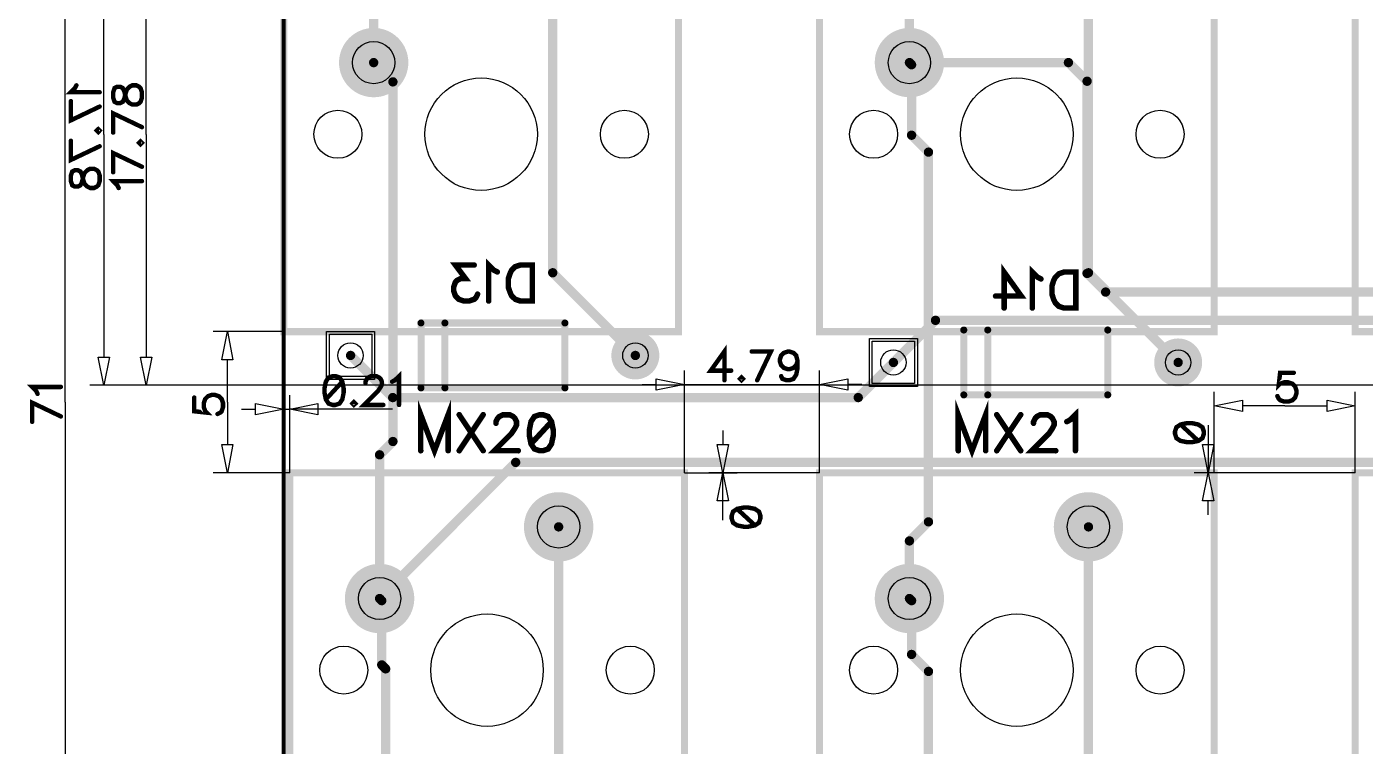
# Model space of a CAD drawing. Extents: x -0.36 to 9.09, y -0.26 to 3.18.
# Drawn here: x -0.359 to 1.51, y 0.917 to 1.922 of the extents above; entities that cross this region are included whole.
import ezdxf

# ---------------------------------------------------------------- set-up
doc = ezdxf.new("R2010")
doc.units = 0
for name, color, linetype in [('Board_Outline', 13, 'CONTINUOUS'), ('Bottom', 6, 'CONTINUOUS'), ('Bottom_Dimension', 15, 'CONTINUOUS'), ('Bottom_Mask', 10, 'CONTINUOUS'), ('Bottom_Silk', 11, 'CONTINUOUS'), ('Drill_Bottom', 8, 'CONTINUOUS'), ('Drill_Top', 7, 'CONTINUOUS'), ('Top', 5, 'CONTINUOUS'), ('Top_Dimension', 14, 'CONTINUOUS'), ('Top_Mask', 3, 'CONTINUOUS'), ('Top_Silk', 2, 'CONTINUOUS')]:
    doc.layers.add(name, color=color, linetype=linetype)

msp = doc.modelspace()

# ---------------------------------------------------------------- linework, layer by layer
at = {"layer": 'Board_Outline', "linetype": 'CONTINUOUS', "const_width": 0.0055}
msp.add_lwpolyline([(0, 2.7953), (8.7795, 2.7953), (8.7795, 0), (0, 0), (0, 2.7953)], dxfattribs=at)
at = {"layer": 'Bottom', "linetype": 'CONTINUOUS', "const_width": 0.013}
for points in [[(0.1256, 2.0459), (0.1256, 1.8717)], [(0.8736, 1.9899), (0.8736, 1.8717)], [(0.3756, 1.5783), (0.3756, 1.9717)], [(1.1236, 1.5783), (1.1236, 1.9717)], [(0.1256, 1.8717), (0.1525, 1.8448)], [(0.1256, 1.8717), (0.1256, 1.8717)], [(0.8736, 1.8717), (0.8766, 1.8687)], [(0.8736, 1.8717), (0.8736, 1.8717)], [(0.8766, 1.8687), (0.8766, 1.7703)], [(0.1525, 1.8448), (0.1525, 1.3428)], [(0.8766, 1.7703), (0.9002, 1.7467)], [(0.9002, 1.7467), (0.9002, 1.2306)], [(0.491, 1.4629), (0.3756, 1.5783)], [(1.2488, 1.4531), (1.1236, 1.5783)], [(0.1525, 1.3428), (0.1339, 1.3242)], [(0.1339, 1.3242), (0.1339, 1.1236)], [(0.9002, 1.2306), (0.8736, 1.204)], [(0.3839, 0.8318), (0.3839, 1.2236)], [(1.1236, 0.8303), (1.1236, 1.2236)], [(0.8736, 1.204), (0.8736, 1.1236)], [(0.1339, 1.1236), (0.1368, 1.1206)], [(0.1339, 1.1236), (0.1339, 1.1236)], [(0.1368, 1.1206), (0.1368, 1.0309)], [(0.8736, 1.1236), (0.8766, 1.1206)], [(0.8736, 1.1236), (0.8736, 1.1236)], [(0.8766, 1.1206), (0.8766, 1.0455)], [(0.8766, 1.0455), (0.9002, 1.0218)], [(0.1368, 1.0309), (0.1424, 1.0254)], [(0.1424, 1.0254), (0.1424, 0.5162)], [(0.9002, 1.0218), (0.9002, 0.5079)]]:
    msp.add_lwpolyline(points, dxfattribs=at)
at = {"layer": 'Bottom', "linetype": 'CONTINUOUS'}
for points, const_width in [([(0.1478, 1.8717, 1), (0.1033, 1.8717, 1), (0.1478, 1.8717, 1)], 0.0445), ([(0.8959, 1.8717, 1), (0.8514, 1.8717, 1), (0.8959, 1.8717, 1)], 0.0445), ([(0.1223, 1.8717, 1), (0.1288, 1.8717, 1), (0.1223, 1.8717, 1)], 0.0065), ([(0.1223, 1.8717, 1), (0.1288, 1.8717, 1), (0.1223, 1.8717, 1)], 0.0065), ([(0.1223, 1.8717, 1), (0.1288, 1.8717, 1), (0.1223, 1.8717, 1)], 0.0065), ([(0.8704, 1.8717, 1), (0.8769, 1.8717, 1), (0.8704, 1.8717, 1)], 0.0065), ([(0.8704, 1.8717, 1), (0.8769, 1.8717, 1), (0.8704, 1.8717, 1)], 0.0065), ([(0.8704, 1.8717, 1), (0.8769, 1.8717, 1), (0.8704, 1.8717, 1)], 0.0065), ([(0.8734, 1.8687, 1), (0.8799, 1.8687, 1), (0.8734, 1.8687, 1)], 0.0065), ([(0.8734, 1.8687, 1), (0.8799, 1.8687, 1), (0.8734, 1.8687, 1)], 0.0065), ([(0.1492, 1.8448, 1), (0.1557, 1.8448, 1), (0.1492, 1.8448, 1)], 0.0065), ([(0.1492, 1.8448, 1), (0.1557, 1.8448, 1), (0.1492, 1.8448, 1)], 0.0065), ([(0.8734, 1.7703, 1), (0.8799, 1.7703, 1), (0.8734, 1.7703, 1)], 0.0065), ([(0.8734, 1.7703, 1), (0.8799, 1.7703, 1), (0.8734, 1.7703, 1)], 0.0065), ([(0.897, 1.7467, 1), (0.9035, 1.7467, 1), (0.897, 1.7467, 1)], 0.0065), ([(0.897, 1.7467, 1), (0.9035, 1.7467, 1), (0.897, 1.7467, 1)], 0.0065), ([(0.3723, 1.5783, 1), (0.3788, 1.5783, 1), (0.3723, 1.5783, 1)], 0.0065), ([(0.3723, 1.5783, 1), (0.3788, 1.5783, 1), (0.3723, 1.5783, 1)], 0.0065), ([(1.1204, 1.5783, 1), (1.1269, 1.5783, 1), (1.1204, 1.5783, 1)], 0.0065), ([(1.1204, 1.5783, 1), (1.1269, 1.5783, 1), (1.1204, 1.5783, 1)], 0.0065), ([(0.5057, 1.4629, 1), (0.4762, 1.4629, 1), (0.5057, 1.4629, 1)], 0.0295), ([(1.2636, 1.4531, 1), (1.2341, 1.4531, 1), (1.2636, 1.4531, 1)], 0.0295), ([(0.4877, 1.4629, 1), (0.4942, 1.4629, 1), (0.4877, 1.4629, 1)], 0.0065), ([(1.2456, 1.4531, 1), (1.2521, 1.4531, 1), (1.2456, 1.4531, 1)], 0.0065), ([(0.1492, 1.3428, 1), (0.1557, 1.3428, 1), (0.1492, 1.3428, 1)], 0.0065), ([(0.1492, 1.3428, 1), (0.1557, 1.3428, 1), (0.1492, 1.3428, 1)], 0.0065), ([(0.1306, 1.3242, 1), (0.1371, 1.3242, 1), (0.1306, 1.3242, 1)], 0.0065), ([(0.1306, 1.3242, 1), (0.1371, 1.3242, 1), (0.1306, 1.3242, 1)], 0.0065), ([(0.4061, 1.2236, 1), (0.3616, 1.2236, 1), (0.4061, 1.2236, 1)], 0.0445), ([(1.1459, 1.2236, 1), (1.1014, 1.2236, 1), (1.1459, 1.2236, 1)], 0.0445), ([(0.897, 1.2306, 1), (0.9035, 1.2306, 1), (0.897, 1.2306, 1)], 0.0065), ([(0.897, 1.2306, 1), (0.9035, 1.2306, 1), (0.897, 1.2306, 1)], 0.0065), ([(0.3806, 1.2236, 1), (0.3871, 1.2236, 1), (0.3806, 1.2236, 1)], 0.0065), ([(1.1204, 1.2236, 1), (1.1269, 1.2236, 1), (1.1204, 1.2236, 1)], 0.0065), ([(0.8704, 1.204, 1), (0.8769, 1.204, 1), (0.8704, 1.204, 1)], 0.0065), ([(0.8704, 1.204, 1), (0.8769, 1.204, 1), (0.8704, 1.204, 1)], 0.0065), ([(0.1561, 1.1236, 1), (0.1116, 1.1236, 1), (0.1561, 1.1236, 1)], 0.0445), ([(0.8959, 1.1236, 1), (0.8514, 1.1236, 1), (0.8959, 1.1236, 1)], 0.0445), ([(0.1306, 1.1236, 1), (0.1371, 1.1236, 1), (0.1306, 1.1236, 1)], 0.0065), ([(0.1306, 1.1236, 1), (0.1371, 1.1236, 1), (0.1306, 1.1236, 1)], 0.0065), ([(0.1306, 1.1236, 1), (0.1371, 1.1236, 1), (0.1306, 1.1236, 1)], 0.0065), ([(0.1336, 1.1206, 1), (0.1401, 1.1206, 1), (0.1336, 1.1206, 1)], 0.0065), ([(0.1336, 1.1206, 1), (0.1401, 1.1206, 1), (0.1336, 1.1206, 1)], 0.0065), ([(0.8704, 1.1236, 1), (0.8769, 1.1236, 1), (0.8704, 1.1236, 1)], 0.0065), ([(0.8704, 1.1236, 1), (0.8769, 1.1236, 1), (0.8704, 1.1236, 1)], 0.0065), ([(0.8704, 1.1236, 1), (0.8769, 1.1236, 1), (0.8704, 1.1236, 1)], 0.0065), ([(0.8734, 1.1206, 1), (0.8799, 1.1206, 1), (0.8734, 1.1206, 1)], 0.0065), ([(0.8734, 1.1206, 1), (0.8799, 1.1206, 1), (0.8734, 1.1206, 1)], 0.0065), ([(0.8734, 1.0455, 1), (0.8799, 1.0455, 1), (0.8734, 1.0455, 1)], 0.0065), ([(0.8734, 1.0455, 1), (0.8799, 1.0455, 1), (0.8734, 1.0455, 1)], 0.0065), ([(0.1336, 1.0309, 1), (0.1401, 1.0309, 1), (0.1336, 1.0309, 1)], 0.0065), ([(0.1336, 1.0309, 1), (0.1401, 1.0309, 1), (0.1336, 1.0309, 1)], 0.0065), ([(0.1391, 1.0254, 1), (0.1456, 1.0254, 1), (0.1391, 1.0254, 1)], 0.0065), ([(0.1391, 1.0254, 1), (0.1456, 1.0254, 1), (0.1391, 1.0254, 1)], 0.0065), ([(0.897, 1.0218, 1), (0.9035, 1.0218, 1), (0.897, 1.0218, 1)], 0.0065), ([(0.897, 1.0218, 1), (0.9035, 1.0218, 1), (0.897, 1.0218, 1)], 0.0065)]:
    msp.add_lwpolyline(points, format="xyb", dxfattribs=dict(at, const_width=const_width))
for points in [[(0.1229, 1.4334), (0.0638, 1.4334), (0.0638, 1.4925), (0.1229, 1.4925), (0.1229, 1.4334)], [(0.8807, 1.4236), (0.8217, 1.4236), (0.8217, 1.4826), (0.8807, 1.4826), (0.8807, 1.4236)]]:
    msp.add_lwpolyline(points, dxfattribs=at)
at = {"layer": 'Bottom_Dimension', "linetype": 'CONTINUOUS'}
for points in [[(-0.251, 1.7713), (-0.251, 2.082)], [(-0.251, 1.7713), (-0.251, 1.4607)], [(-0.251, 1.4213), (-0.2589, 1.4607), (-0.2431, 1.4607), (-0.251, 1.4213)], [(4.8073, 1.4213), (-0.2707, 1.4213)]]:
    msp.add_lwpolyline(points, dxfattribs=at)
at = {"layer": 'Bottom_Dimension', "linetype": 'CONTINUOUS', "const_width": 0.0062}
for points in [[(-0.2895, 1.8399), (-0.2915, 1.836), (-0.2972, 1.8303), (-0.257, 1.8303)], [(-0.257, 1.8103), (-0.2972, 1.7911), (-0.2972, 1.8179)], [(-0.2609, 1.7769), (-0.2589, 1.7788), (-0.257, 1.7769), (-0.2589, 1.7749), (-0.2609, 1.7769)], [(-0.257, 1.7549), (-0.2972, 1.7358), (-0.2972, 1.7626)], [(-0.2972, 1.7139), (-0.2953, 1.7196), (-0.2915, 1.7215), (-0.2876, 1.7215), (-0.2838, 1.7196), (-0.2819, 1.7158), (-0.28, 1.7081), (-0.2781, 1.7024), (-0.2742, 1.6986), (-0.2704, 1.6967), (-0.2647, 1.6967), (-0.2609, 1.6986), (-0.2589, 1.7005), (-0.257, 1.7062), (-0.257, 1.7139), (-0.2589, 1.7196), (-0.2609, 1.7215), (-0.2647, 1.7234), (-0.2704, 1.7234), (-0.2742, 1.7215), (-0.2781, 1.7177), (-0.28, 1.712), (-0.2819, 1.7043), (-0.2838, 1.7005), (-0.2876, 1.6986), (-0.2915, 1.6986), (-0.2953, 1.7005), (-0.2972, 1.7062), (-0.2972, 1.7139)]]:
    msp.add_lwpolyline(points, dxfattribs=at)
at = {"layer": 'Bottom_Dimension', "linetype": 'CONTINUOUS', "const_width": 0.0031}
for points in [[(-0.2911, 1.8399, 1), (-0.288, 1.8399, 1), (-0.2911, 1.8399, 1)], [(-0.2586, 1.8303, 1), (-0.2555, 1.8303, 1), (-0.2586, 1.8303, 1)], [(-0.2987, 1.8179, 1), (-0.2956, 1.8179, 1), (-0.2987, 1.8179, 1)], [(-0.2586, 1.8103, 1), (-0.2555, 1.8103, 1), (-0.2586, 1.8103, 1)], [(-0.2624, 1.7769, 1), (-0.2593, 1.7769, 1), (-0.2624, 1.7769, 1)], [(-0.2987, 1.7626, 1), (-0.2956, 1.7626, 1), (-0.2987, 1.7626, 1)], [(-0.2586, 1.7549, 1), (-0.2555, 1.7549, 1), (-0.2586, 1.7549, 1)], [(-0.2987, 1.7139, 1), (-0.2956, 1.7139, 1), (-0.2987, 1.7139, 1)]]:
    msp.add_lwpolyline(points, format="xyb", dxfattribs=at)
at = {"layer": 'Bottom_Mask', "linetype": 'CONTINUOUS'}
for points, const_width in [([(0.1498, 1.8717, 1), (0.1014, 1.8717, 1), (0.1498, 1.8717, 1)], 0.0484), ([(0.1014, 1.8717, 1), (0.1498, 1.8717, 1), (0.1014, 1.8717, 1)], 0.0484), ([(0.8978, 1.8717, 1), (0.8494, 1.8717, 1), (0.8978, 1.8717, 1)], 0.0484), ([(0.8494, 1.8717, 1), (0.8978, 1.8717, 1), (0.8494, 1.8717, 1)], 0.0484), ([(0.5077, 1.4629, 1), (0.4742, 1.4629, 1), (0.5077, 1.4629, 1)], 0.0335), ([(0.4742, 1.4629, 1), (0.5077, 1.4629, 1), (0.4742, 1.4629, 1)], 0.0335), ([(1.2656, 1.4531, 1), (1.2321, 1.4531, 1), (1.2656, 1.4531, 1)], 0.0335), ([(1.2321, 1.4531, 1), (1.2656, 1.4531, 1), (1.2321, 1.4531, 1)], 0.0335), ([(0.4081, 1.2236, 1), (0.3596, 1.2236, 1), (0.4081, 1.2236, 1)], 0.0484), ([(0.3596, 1.2236, 1), (0.4081, 1.2236, 1), (0.3596, 1.2236, 1)], 0.0484), ([(1.1478, 1.2236, 1), (1.0994, 1.2236, 1), (1.1478, 1.2236, 1)], 0.0484), ([(1.0994, 1.2236, 1), (1.1478, 1.2236, 1), (1.0994, 1.2236, 1)], 0.0484), ([(0.1581, 1.1236, 1), (0.1096, 1.1236, 1), (0.1581, 1.1236, 1)], 0.0484), ([(0.1096, 1.1236, 1), (0.1581, 1.1236, 1), (0.1096, 1.1236, 1)], 0.0484), ([(0.8978, 1.1236, 1), (0.8494, 1.1236, 1), (0.8978, 1.1236, 1)], 0.0484), ([(0.8494, 1.1236, 1), (0.8978, 1.1236, 1), (0.8494, 1.1236, 1)], 0.0484)]:
    msp.add_lwpolyline(points, format="xyb", dxfattribs=dict(at, const_width=const_width))
for points in [[(0.1268, 1.4295), (0.0599, 1.4295), (0.0599, 1.4964), (0.1268, 1.4964), (0.1268, 1.4295)], [(0.8847, 1.4196), (0.8177, 1.4196), (0.8177, 1.4865), (0.8847, 1.4865), (0.8847, 1.4196)]]:
    msp.add_lwpolyline(points, dxfattribs=at)
at = {"layer": 'Bottom_Silk', "linetype": 'CONTINUOUS'}
for points, const_width in [([(0.2659, 1.5891), (0.2397, 1.5891), (0.254, 1.57), (0.2468, 1.57), (0.242, 1.5676), (0.2397, 1.5652), (0.2372, 1.558), (0.2372, 1.5533), (0.2397, 1.5461), (0.2444, 1.5413), (0.2516, 1.5389), (0.2588, 1.5389), (0.2659, 1.5413), (0.2683, 1.5437), (0.2707, 1.5485)], 0.0077), ([(0.2982, 1.5795), (0.2933, 1.582), (0.2862, 1.5891), (0.2862, 1.5389)], 0.0077), ([(0.3471, 1.5891), (0.3471, 1.5389), (0.3303, 1.5389), (0.3232, 1.5413), (0.3183, 1.5461), (0.316, 1.5509), (0.3136, 1.558), (0.3136, 1.57), (0.316, 1.5772), (0.3183, 1.582), (0.3232, 1.5868), (0.3303, 1.5891), (0.3471, 1.5891)], 0.0077), ([(1.0058, 1.5291), (1.0058, 1.5792), (1.0298, 1.5458), (0.9939, 1.5458)], 0.0077), ([(1.0572, 1.5697), (1.0524, 1.5721), (1.0452, 1.5792), (1.0452, 1.5291)], 0.0077), ([(1.1061, 1.5793), (1.1061, 1.5291), (1.0894, 1.5291), (1.0822, 1.5315), (1.0774, 1.5362), (1.075, 1.5411), (1.0727, 1.5482), (1.0727, 1.5602), (1.075, 1.5674), (1.0774, 1.5721), (1.0822, 1.5769), (1.0894, 1.5793), (1.1061, 1.5793)], 0.0077), ([(0.1917, 1.5082), (0.1917, 1.4176)], 0.0098), ([(0.1917, 1.5082), (0.3926, 1.5082)], 0.0098), ([(0.2251, 1.5082), (0.2251, 1.4176)], 0.0098), ([(0.3926, 1.5082), (0.3926, 1.4176)], 0.0098), ([(0.9496, 1.4984), (0.9496, 1.4078)], 0.0098), ([(0.9496, 1.4984), (1.1505, 1.4984)], 0.0098), ([(0.9829, 1.4984), (0.9829, 1.4078)], 0.0098), ([(1.1505, 1.4984), (1.1505, 1.4078)], 0.0098), ([(0.1917, 1.4176), (0.3926, 1.4176)], 0.0098), ([(0.9496, 1.4078), (1.1505, 1.4078)], 0.0098)]:
    msp.add_lwpolyline(points, dxfattribs=dict(at, const_width=const_width))
for points, const_width in [([(0.264, 1.5891, 1), (0.2678, 1.5891, 1), (0.264, 1.5891, 1)], 0.0039), ([(0.3452, 1.5891, 1), (0.349, 1.5891, 1), (0.3452, 1.5891, 1)], 0.0039), ([(0.2962, 1.5795, 1), (0.3001, 1.5795, 1), (0.2962, 1.5795, 1)], 0.0039), ([(1.0553, 1.5697, 1), (1.0591, 1.5697, 1), (1.0553, 1.5697, 1)], 0.0039), ([(1.1042, 1.5793, 1), (1.1081, 1.5793, 1), (1.1042, 1.5793, 1)], 0.0039), ([(0.2688, 1.5485, 1), (0.2726, 1.5485, 1), (0.2688, 1.5485, 1)], 0.0039), ([(0.2842, 1.5389, 1), (0.2881, 1.5389, 1), (0.2842, 1.5389, 1)], 0.0039), ([(0.992, 1.5458, 1), (0.9958, 1.5458, 1), (0.992, 1.5458, 1)], 0.0039), ([(1.0039, 1.5291, 1), (1.0078, 1.5291, 1), (1.0039, 1.5291, 1)], 0.0039), ([(1.0433, 1.5291, 1), (1.0471, 1.5291, 1), (1.0433, 1.5291, 1)], 0.0039), ([(0.1892, 1.5082, 1), (0.1941, 1.5082, 1), (0.1892, 1.5082, 1)], 0.0049), ([(0.1892, 1.5082, 1), (0.1941, 1.5082, 1), (0.1892, 1.5082, 1)], 0.0049), ([(0.2226, 1.5082, 1), (0.2275, 1.5082, 1), (0.2226, 1.5082, 1)], 0.0049), ([(0.3902, 1.5082, 1), (0.3951, 1.5082, 1), (0.3902, 1.5082, 1)], 0.0049), ([(0.3902, 1.5082, 1), (0.3951, 1.5082, 1), (0.3902, 1.5082, 1)], 0.0049), ([(0.9471, 1.4984, 1), (0.952, 1.4984, 1), (0.9471, 1.4984, 1)], 0.0049), ([(0.9471, 1.4984, 1), (0.952, 1.4984, 1), (0.9471, 1.4984, 1)], 0.0049), ([(0.9805, 1.4984, 1), (0.9854, 1.4984, 1), (0.9805, 1.4984, 1)], 0.0049), ([(1.148, 1.4984, 1), (1.153, 1.4984, 1), (1.148, 1.4984, 1)], 0.0049), ([(1.148, 1.4984, 1), (1.153, 1.4984, 1), (1.148, 1.4984, 1)], 0.0049), ([(0.1892, 1.4176, 1), (0.1941, 1.4176, 1), (0.1892, 1.4176, 1)], 0.0049), ([(0.1892, 1.4176, 1), (0.1941, 1.4176, 1), (0.1892, 1.4176, 1)], 0.0049), ([(0.2226, 1.4176, 1), (0.2275, 1.4176, 1), (0.2226, 1.4176, 1)], 0.0049), ([(0.3902, 1.4176, 1), (0.3951, 1.4176, 1), (0.3902, 1.4176, 1)], 0.0049), ([(0.3902, 1.4176, 1), (0.3951, 1.4176, 1), (0.3902, 1.4176, 1)], 0.0049), ([(0.9471, 1.4078, 1), (0.952, 1.4078, 1), (0.9471, 1.4078, 1)], 0.0049), ([(0.9471, 1.4078, 1), (0.952, 1.4078, 1), (0.9471, 1.4078, 1)], 0.0049), ([(0.9805, 1.4078, 1), (0.9854, 1.4078, 1), (0.9805, 1.4078, 1)], 0.0049), ([(1.148, 1.4078, 1), (1.153, 1.4078, 1), (1.148, 1.4078, 1)], 0.0049), ([(1.148, 1.4078, 1), (1.153, 1.4078, 1), (1.148, 1.4078, 1)], 0.0049)]:
    msp.add_lwpolyline(points, format="xyb", dxfattribs=dict(at, const_width=const_width))
at = {"layer": 'Drill_Bottom'}
for centre, radius in [((0.1256, 1.8717), 0.0295), ((0.8736, 1.8717), 0.0295), ((0.2756, 1.7717), 0.0785), ((1.0236, 1.7717), 0.0785), ((0.0756, 1.7717), 0.0335), ((0.4756, 1.7717), 0.0335), ((0.8236, 1.7717), 0.0335), ((1.2236, 1.7717), 0.0335), ((0.0933, 1.4629), 0.0177), ((0.491, 1.4629), 0.0177), ((0.8512, 1.4531), 0.0177), ((1.2488, 1.4531), 0.0177), ((0.3839, 1.2236), 0.0295), ((1.1236, 1.2236), 0.0295), ((0.1339, 1.1236), 0.0295), ((0.8736, 1.1236), 0.0295), ((0.2839, 1.0236), 0.0785), ((1.0236, 1.0236), 0.0785), ((0.0839, 1.0236), 0.0335), ((0.4839, 1.0236), 0.0335), ((0.8236, 1.0236), 0.0335), ((1.2236, 1.0236), 0.0335)]:
    msp.add_circle(centre, radius, dxfattribs=at)
at = {"layer": 'Drill_Top'}
for centre, radius in [((0.1256, 1.8717), 0.0295), ((0.8736, 1.8717), 0.0295), ((0.2756, 1.7717), 0.0785), ((1.0236, 1.7717), 0.0785), ((0.0756, 1.7717), 0.0335), ((0.4756, 1.7717), 0.0335), ((0.8236, 1.7717), 0.0335), ((1.2236, 1.7717), 0.0335), ((0.0933, 1.4629), 0.0177), ((0.491, 1.4629), 0.0177), ((0.8512, 1.4531), 0.0177), ((1.2488, 1.4531), 0.0177), ((0.3839, 1.2236), 0.0295), ((1.1236, 1.2236), 0.0295), ((0.1339, 1.1236), 0.0295), ((0.8736, 1.1236), 0.0295), ((0.2839, 1.0236), 0.0785), ((1.0236, 1.0236), 0.0785), ((0.0839, 1.0236), 0.0335), ((0.4839, 1.0236), 0.0335), ((0.8236, 1.0236), 0.0335), ((1.2236, 1.0236), 0.0335)]:
    msp.add_circle(centre, radius, dxfattribs=at)
at = {"layer": 'Top', "linetype": 'CONTINUOUS'}
for points, const_width in [([(0.1478, 1.8717, 1), (0.1033, 1.8717, 1), (0.1478, 1.8717, 1)], 0.0445), ([(0.8959, 1.8717, 1), (0.8514, 1.8717, 1), (0.8959, 1.8717, 1)], 0.0445), ([(0.8704, 1.8717, 1), (0.8769, 1.8717, 1), (0.8704, 1.8717, 1)], 0.0065), ([(1.0924, 1.8717, 1), (1.0989, 1.8717, 1), (1.0924, 1.8717, 1)], 0.0065), ([(1.0924, 1.8717, 1), (1.0989, 1.8717, 1), (1.0924, 1.8717, 1)], 0.0065), ([(1.1184, 1.8457, 1), (1.1249, 1.8457, 1), (1.1184, 1.8457, 1)], 0.0065), ([(1.1184, 1.8457, 1), (1.1249, 1.8457, 1), (1.1184, 1.8457, 1)], 0.0065), ([(1.1184, 1.5774, 1), (1.1249, 1.5774, 1), (1.1184, 1.5774, 1)], 0.0065), ([(1.1184, 1.5774, 1), (1.1249, 1.5774, 1), (1.1184, 1.5774, 1)], 0.0065), ([(1.1443, 1.5514, 1), (1.1508, 1.5514, 1), (1.1443, 1.5514, 1)], 0.0065), ([(1.1443, 1.5514, 1), (1.1508, 1.5514, 1), (1.1443, 1.5514, 1)], 0.0065), ([(0.9068, 1.5119, 1), (0.9133, 1.5119, 1), (0.9068, 1.5119, 1)], 0.0065), ([(0.9068, 1.5119, 1), (0.9133, 1.5119, 1), (0.9068, 1.5119, 1)], 0.0065), ([(0.5057, 1.4629, 1), (0.4762, 1.4629, 1), (0.5057, 1.4629, 1)], 0.0295), ([(1.2636, 1.4531, 1), (1.2341, 1.4531, 1), (1.2636, 1.4531, 1)], 0.0295), ([(0.0901, 1.4629, 1), (0.0966, 1.4629, 1), (0.0901, 1.4629, 1)], 0.0065), ([(0.848, 1.4531, 1), (0.8545, 1.4531, 1), (0.848, 1.4531, 1)], 0.0065), ([(0.848, 1.4531, 1), (0.8545, 1.4531, 1), (0.848, 1.4531, 1)], 0.0065), ([(0.1489, 1.4041, 1), (0.1554, 1.4041, 1), (0.1489, 1.4041, 1)], 0.0065), ([(0.1489, 1.4041, 1), (0.1554, 1.4041, 1), (0.1489, 1.4041, 1)], 0.0065), ([(0.7989, 1.4041, 1), (0.8054, 1.4041, 1), (0.7989, 1.4041, 1)], 0.0065), ([(0.7989, 1.4041, 1), (0.8054, 1.4041, 1), (0.7989, 1.4041, 1)], 0.0065), ([(0.3206, 1.3136, 1), (0.3271, 1.3136, 1), (0.3206, 1.3136, 1)], 0.0065), ([(0.3206, 1.3136, 1), (0.3271, 1.3136, 1), (0.3206, 1.3136, 1)], 0.0065), ([(0.4061, 1.2236, 1), (0.3616, 1.2236, 1), (0.4061, 1.2236, 1)], 0.0445), ([(1.1459, 1.2236, 1), (1.1014, 1.2236, 1), (1.1459, 1.2236, 1)], 0.0445), ([(0.1561, 1.1236, 1), (0.1116, 1.1236, 1), (0.1561, 1.1236, 1)], 0.0445), ([(0.8959, 1.1236, 1), (0.8514, 1.1236, 1), (0.8959, 1.1236, 1)], 0.0445), ([(0.1306, 1.1236, 1), (0.1371, 1.1236, 1), (0.1306, 1.1236, 1)], 0.0065)]:
    msp.add_lwpolyline(points, format="xyb", dxfattribs=dict(at, const_width=const_width))
at = {"layer": 'Top', "linetype": 'CONTINUOUS', "const_width": 0.013}
for points in [[(0.8736, 1.8717), (1.0956, 1.8717)], [(1.0956, 1.8717), (1.1216, 1.8457)], [(1.1216, 1.8457), (1.1216, 1.5774)], [(1.1216, 1.5774), (1.1476, 1.5514)], [(1.1476, 1.5514), (4.9773, 1.5514)], [(0.9101, 1.5119), (0.8512, 1.4531)], [(1.5404, 1.5119), (0.9101, 1.5119)], [(0.1522, 1.4041), (0.0933, 1.4629)], [(0.8512, 1.4531), (0.8022, 1.4041)], [(0.8022, 1.4041), (0.1522, 1.4041)], [(0.1339, 1.1236), (0.3238, 1.3136)], [(0.3238, 1.3136), (4.4423, 1.3136)]]:
    msp.add_lwpolyline(points, dxfattribs=at)
at = {"layer": 'Top', "linetype": 'CONTINUOUS'}
for points in [[(0.1229, 1.4334), (0.0638, 1.4334), (0.0638, 1.4925), (0.1229, 1.4925), (0.1229, 1.4334)], [(0.8807, 1.4236), (0.8217, 1.4236), (0.8217, 1.4826), (0.8807, 1.4826), (0.8807, 1.4236)]]:
    msp.add_lwpolyline(points, dxfattribs=at)
at = {"layer": 'Top_Dimension', "linetype": 'CONTINUOUS'}
for points in [[(-0.3051, 1.3976), (-0.3051, 2.7559)], [(-0.1919, 1.7713), (-0.1919, 2.082)], [(-0.1919, 1.7713), (-0.1919, 1.4607)], [(0, 1.4961), (-0.0984, 1.4961)], [(-0.0787, 1.4961), (-0.0709, 1.4567), (-0.0866, 1.4567), (-0.0787, 1.4961)], [(0, 1.4961), (0, 1.3681)], [(-0.1919, 1.4213), (-0.1998, 1.4607), (-0.1841, 1.4607), (-0.1919, 1.4213)], [(-0.0787, 1.3976), (-0.0787, 1.4567)], [(0.5594, 1.2992), (0.5594, 1.4419)], [(0.748, 1.2992), (0.748, 1.4419)], [(4.8073, 1.4213), (-0.2116, 1.4213)], [(0.5004, 1.4222), (0.5201, 1.4222)], [(0.5594, 1.4222), (0.5201, 1.4144), (0.5201, 1.4301), (0.5594, 1.4222)], [(0.5594, 1.4222), (0.748, 1.4222)], [(0.748, 1.4222), (0.7874, 1.4301), (0.7874, 1.4144), (0.748, 1.4222)], [(0.8071, 1.4222), (0.7874, 1.4222)], [(0.0083, 1.2992), (0.0083, 1.4075)], [(1.2992, 1.2992), (1.2992, 1.4122)], [(1.4961, 1.2992), (1.4961, 1.4122)], [(-0.3051, 1.3976), (-0.3051, 0.0394)], [(-0.0787, 1.3976), (-0.0787, 1.3386)], [(-0.0591, 1.3878), (-0.0394, 1.3878)], [(0, 1.3878), (-0.0394, 1.3799), (-0.0394, 1.3957), (0, 1.3878)], [(0, 1.3878), (0.0083, 1.3878)], [(0.0083, 1.3878), (0.0476, 1.3957), (0.0476, 1.3799), (0.0083, 1.3878)], [(0.1517, 1.3878), (0.0083, 1.3878)], [(0.0673, 1.3878), (0.0476, 1.3878)], [(1.2992, 1.3925), (1.3386, 1.4004), (1.3386, 1.3846), (1.2992, 1.3925)], [(1.3976, 1.3925), (1.3386, 1.3925)], [(1.3976, 1.3925), (1.4567, 1.3925)], [(1.4961, 1.3925), (1.4567, 1.3846), (1.4567, 1.4004), (1.4961, 1.3925)], [(1.2907, 1.3654), (1.2907, 1.2992)], [(0.6132, 1.3583), (0.6132, 1.3386)], [(1.2907, 1.3583), (1.2907, 1.3386)], [(-0.0787, 1.2992), (-0.0866, 1.3386), (-0.0709, 1.3386), (-0.0787, 1.2992)], [(0.6132, 1.2992), (0.6053, 1.3386), (0.621, 1.3386), (0.6132, 1.2992)], [(1.2907, 1.2992), (1.2828, 1.3386), (1.2986, 1.3386), (1.2907, 1.2992)], [(0.0083, 1.2992), (-0.0984, 1.2992)], [(0.5594, 1.2992), (0.6329, 1.2992)], [(0.748, 1.2992), (0.5935, 1.2992)], [(0.6132, 1.2992), (0.621, 1.2598), (0.6053, 1.2598), (0.6132, 1.2992)], [(0.6132, 1.2992), (0.6132, 1.2992)], [(0.6132, 1.233), (0.6132, 1.2992)], [(1.2992, 1.2992), (1.271, 1.2992)], [(1.4961, 1.2992), (1.271, 1.2992)], [(1.2907, 1.2992), (1.2986, 1.2598), (1.2828, 1.2598), (1.2907, 1.2992)], [(1.2907, 1.2992), (1.2907, 1.2992)], [(0.6132, 1.2402), (0.6132, 1.2598)], [(1.2907, 1.2402), (1.2907, 1.2598)]]:
    msp.add_lwpolyline(points, dxfattribs=at)
at = {"layer": 'Top_Dimension', "linetype": 'CONTINUOUS', "const_width": 0.0062}
for points in [[(-0.2381, 1.8227), (-0.2362, 1.8169), (-0.2324, 1.815), (-0.2286, 1.815), (-0.2248, 1.8169), (-0.2228, 1.8208), (-0.2209, 1.8284), (-0.219, 1.8341), (-0.2152, 1.838), (-0.2114, 1.8399), (-0.2056, 1.8399), (-0.2018, 1.838), (-0.1999, 1.8361), (-0.198, 1.8303), (-0.198, 1.8227), (-0.1999, 1.8169), (-0.2018, 1.815), (-0.2056, 1.8131), (-0.2114, 1.8131), (-0.2152, 1.815), (-0.219, 1.8189), (-0.2209, 1.8246), (-0.2228, 1.8322), (-0.2248, 1.8361), (-0.2286, 1.838), (-0.2324, 1.838), (-0.2362, 1.8361), (-0.2381, 1.8303), (-0.2381, 1.8227)], [(-0.198, 1.7816), (-0.2381, 1.8008), (-0.2381, 1.774)], [(-0.2018, 1.7597), (-0.1999, 1.7578), (-0.198, 1.7597), (-0.1999, 1.7616), (-0.2018, 1.7597)], [(-0.198, 1.7263), (-0.2381, 1.7454), (-0.2381, 1.7186)], [(-0.2305, 1.6967), (-0.2324, 1.7005), (-0.2381, 1.7063), (-0.198, 1.7063)], [(0.6153, 1.4283), (0.6153, 1.4684), (0.5962, 1.4417), (0.6249, 1.4417)], [(0.6611, 1.4283), (0.6802, 1.4684), (0.6534, 1.4684)], [(0.7175, 1.4551), (0.7155, 1.4493), (0.7117, 1.4455), (0.706, 1.4436), (0.7041, 1.4436), (0.6983, 1.4455), (0.6945, 1.4493), (0.6926, 1.4551), (0.6926, 1.457), (0.6945, 1.4627), (0.6983, 1.4665), (0.7041, 1.4684), (0.706, 1.4684), (0.7117, 1.4665), (0.7155, 1.4627), (0.7175, 1.4551), (0.7175, 1.4455), (0.7155, 1.4359), (0.7117, 1.4302), (0.706, 1.4283), (0.7022, 1.4283), (0.6964, 1.4302), (0.6945, 1.434)], [(0.1514, 1.4263), (0.1552, 1.4283), (0.161, 1.434), (0.161, 1.3938)], [(1.4103, 1.4387), (1.3912, 1.4387), (1.3893, 1.4215), (1.3912, 1.4234), (1.3969, 1.4253), (1.4026, 1.4253), (1.4084, 1.4234), (1.4122, 1.4196), (1.4141, 1.4138), (1.4141, 1.41), (1.4122, 1.4043), (1.4084, 1.4004), (1.4026, 1.3985), (1.3969, 1.3985), (1.3912, 1.4004), (1.3893, 1.4024), (1.3873, 1.4062)], [(-0.3437, 1.4093), (-0.3456, 1.4132), (-0.3513, 1.4189), (-0.3112, 1.4189)], [(0.0684, 1.434), (0.0626, 1.4321), (0.0588, 1.4263), (0.0569, 1.4168), (0.0569, 1.411), (0.0588, 1.4015), (0.0626, 1.3957), (0.0684, 1.3938), (0.0722, 1.3938), (0.0779, 1.3957), (0.0818, 1.4015), (0.0837, 1.411), (0.0837, 1.4168), (0.0818, 1.4263), (0.0779, 1.4321), (0.0722, 1.434), (0.0684, 1.434)], [(0.0818, 1.4263), (0.0588, 1.4015)], [(0.1142, 1.4244), (0.1142, 1.4263), (0.1161, 1.4302), (0.118, 1.4321), (0.1218, 1.434), (0.1295, 1.434), (0.1333, 1.4321), (0.1352, 1.4302), (0.1371, 1.4263), (0.1371, 1.4225), (0.1352, 1.4187), (0.1314, 1.413), (0.1122, 1.3938), (0.139, 1.3938)], [(0.6391, 1.4321), (0.6372, 1.4302), (0.6391, 1.4283), (0.6411, 1.4302), (0.6391, 1.4321)], [(-0.3112, 1.3778), (-0.3513, 1.397), (-0.3513, 1.3702)], [(-0.1249, 1.4041), (-0.1249, 1.385), (-0.1077, 1.3831), (-0.1096, 1.385), (-0.1116, 1.3907), (-0.1116, 1.3965), (-0.1096, 1.4022), (-0.1058, 1.406), (-0.1001, 1.4079), (-0.0963, 1.4079), (-0.0905, 1.406), (-0.0867, 1.4022), (-0.0848, 1.3965), (-0.0848, 1.3907), (-0.0867, 1.385), (-0.0886, 1.3831), (-0.0924, 1.3812)], [(0.0979, 1.3977), (0.096, 1.3957), (0.0979, 1.3938), (0.0999, 1.3957), (0.0979, 1.3977)], [(1.2445, 1.3532), (1.2464, 1.3474), (1.2522, 1.3436), (1.2617, 1.3417), (1.2675, 1.3417), (1.277, 1.3436), (1.2827, 1.3474), (1.2846, 1.3532), (1.2846, 1.357), (1.2827, 1.3627), (1.277, 1.3665), (1.2675, 1.3685), (1.2617, 1.3685), (1.2522, 1.3665), (1.2464, 1.3627), (1.2445, 1.357), (1.2445, 1.3532)], [(1.2522, 1.3665), (1.277, 1.3436)], [(0.6655, 1.2391), (0.6636, 1.2448), (0.6579, 1.2487), (0.6483, 1.2506), (0.6426, 1.2506), (0.633, 1.2487), (0.6273, 1.2448), (0.6254, 1.2391), (0.6254, 1.2353), (0.6273, 1.2295), (0.633, 1.2257), (0.6426, 1.2238), (0.6483, 1.2238), (0.6579, 1.2257), (0.6636, 1.2295), (0.6655, 1.2353), (0.6655, 1.2391)], [(0.6579, 1.2257), (0.633, 1.2487)]]:
    msp.add_lwpolyline(points, dxfattribs=at)
at = {"layer": 'Top_Dimension', "linetype": 'CONTINUOUS', "const_width": 0.0031}
for points in [[(-0.2397, 1.8227, 1), (-0.2366, 1.8227, 1), (-0.2397, 1.8227, 1)], [(-0.2397, 1.774, 1), (-0.2366, 1.774, 1), (-0.2397, 1.774, 1)], [(-0.1995, 1.7816, 1), (-0.1964, 1.7816, 1), (-0.1995, 1.7816, 1)], [(-0.2034, 1.7597, 1), (-0.2003, 1.7597, 1), (-0.2034, 1.7597, 1)], [(-0.2397, 1.7186, 1), (-0.2366, 1.7186, 1), (-0.2397, 1.7186, 1)], [(-0.1995, 1.7263, 1), (-0.1964, 1.7263, 1), (-0.1995, 1.7263, 1)], [(-0.1995, 1.7063, 1), (-0.1964, 1.7063, 1), (-0.1995, 1.7063, 1)], [(-0.232, 1.6967, 1), (-0.2289, 1.6967, 1), (-0.232, 1.6967, 1)], [(0.6519, 1.4684, 1), (0.655, 1.4684, 1), (0.6519, 1.4684, 1)], [(0.7159, 1.4551, 1), (0.719, 1.4551, 1), (0.7159, 1.4551, 1)], [(0.6233, 1.4417, 1), (0.6264, 1.4417, 1), (0.6233, 1.4417, 1)], [(1.4087, 1.4387, 1), (1.4118, 1.4387, 1), (1.4087, 1.4387, 1)], [(-0.3127, 1.4189, 1), (-0.3096, 1.4189, 1), (-0.3127, 1.4189, 1)], [(0.0669, 1.434, 1), (0.0699, 1.434, 1), (0.0669, 1.434, 1)], [(0.0802, 1.4263, 1), (0.0833, 1.4263, 1), (0.0802, 1.4263, 1)], [(0.1126, 1.4244, 1), (0.1157, 1.4244, 1), (0.1126, 1.4244, 1)], [(0.1498, 1.4263, 1), (0.1529, 1.4263, 1), (0.1498, 1.4263, 1)], [(0.6138, 1.4283, 1), (0.6169, 1.4283, 1), (0.6138, 1.4283, 1)], [(0.6376, 1.4321, 1), (0.6407, 1.4321, 1), (0.6376, 1.4321, 1)], [(0.6595, 1.4283, 1), (0.6626, 1.4283, 1), (0.6595, 1.4283, 1)], [(0.693, 1.434, 1), (0.6961, 1.434, 1), (0.693, 1.434, 1)], [(-0.3452, 1.4093, 1), (-0.3421, 1.4093, 1), (-0.3452, 1.4093, 1)], [(-0.1265, 1.4041, 1), (-0.1234, 1.4041, 1), (-0.1265, 1.4041, 1)], [(0.0573, 1.4015, 1), (0.0603, 1.4015, 1), (0.0573, 1.4015, 1)], [(1.3858, 1.4062, 1), (1.3889, 1.4062, 1), (1.3858, 1.4062, 1)], [(-0.094, 1.3812, 1), (-0.0909, 1.3812, 1), (-0.094, 1.3812, 1)], [(0.0964, 1.3977, 1), (0.0995, 1.3977, 1), (0.0964, 1.3977, 1)], [(0.1375, 1.3938, 1), (0.1406, 1.3938, 1), (0.1375, 1.3938, 1)], [(0.1594, 1.3938, 1), (0.1625, 1.3938, 1), (0.1594, 1.3938, 1)], [(-0.3528, 1.3702, 1), (-0.3498, 1.3702, 1), (-0.3528, 1.3702, 1)], [(-0.3127, 1.3778, 1), (-0.3096, 1.3778, 1), (-0.3127, 1.3778, 1)], [(1.2506, 1.3665, 1), (1.2537, 1.3665, 1), (1.2506, 1.3665, 1)], [(1.243, 1.3532, 1), (1.246, 1.3532, 1), (1.243, 1.3532, 1)], [(1.2755, 1.3436, 1), (1.2785, 1.3436, 1), (1.2755, 1.3436, 1)], [(0.6315, 1.2487, 1), (0.6346, 1.2487, 1), (0.6315, 1.2487, 1)], [(0.664, 1.2391, 1), (0.6671, 1.2391, 1), (0.664, 1.2391, 1)], [(0.6563, 1.2257, 1), (0.6594, 1.2257, 1), (0.6563, 1.2257, 1)]]:
    msp.add_lwpolyline(points, format="xyb", dxfattribs=at)
at = {"layer": 'Top_Mask', "linetype": 'CONTINUOUS'}
for points, const_width in [([(0.1498, 1.8717, 1), (0.1014, 1.8717, 1), (0.1498, 1.8717, 1)], 0.0484), ([(0.1014, 1.8717, 1), (0.1498, 1.8717, 1), (0.1014, 1.8717, 1)], 0.0484), ([(0.8978, 1.8717, 1), (0.8494, 1.8717, 1), (0.8978, 1.8717, 1)], 0.0484), ([(0.8494, 1.8717, 1), (0.8978, 1.8717, 1), (0.8494, 1.8717, 1)], 0.0484), ([(0.5077, 1.4629, 1), (0.4742, 1.4629, 1), (0.5077, 1.4629, 1)], 0.0335), ([(0.4742, 1.4629, 1), (0.5077, 1.4629, 1), (0.4742, 1.4629, 1)], 0.0335), ([(1.2656, 1.4531, 1), (1.2321, 1.4531, 1), (1.2656, 1.4531, 1)], 0.0335), ([(1.2321, 1.4531, 1), (1.2656, 1.4531, 1), (1.2321, 1.4531, 1)], 0.0335), ([(0.4081, 1.2236, 1), (0.3596, 1.2236, 1), (0.4081, 1.2236, 1)], 0.0484), ([(0.3596, 1.2236, 1), (0.4081, 1.2236, 1), (0.3596, 1.2236, 1)], 0.0484), ([(1.1478, 1.2236, 1), (1.0994, 1.2236, 1), (1.1478, 1.2236, 1)], 0.0484), ([(1.0994, 1.2236, 1), (1.1478, 1.2236, 1), (1.0994, 1.2236, 1)], 0.0484), ([(0.1581, 1.1236, 1), (0.1096, 1.1236, 1), (0.1581, 1.1236, 1)], 0.0484), ([(0.1096, 1.1236, 1), (0.1581, 1.1236, 1), (0.1096, 1.1236, 1)], 0.0484), ([(0.8978, 1.1236, 1), (0.8494, 1.1236, 1), (0.8978, 1.1236, 1)], 0.0484), ([(0.8494, 1.1236, 1), (0.8978, 1.1236, 1), (0.8494, 1.1236, 1)], 0.0484)]:
    msp.add_lwpolyline(points, format="xyb", dxfattribs=dict(at, const_width=const_width))
for points in [[(0.1268, 1.4295), (0.0599, 1.4295), (0.0599, 1.4964), (0.1268, 1.4964), (0.1268, 1.4295)], [(0.8847, 1.4196), (0.8177, 1.4196), (0.8177, 1.4865), (0.8847, 1.4865), (0.8847, 1.4196)]]:
    msp.add_lwpolyline(points, dxfattribs=at)
at = {"layer": 'Top_Silk', "linetype": 'CONTINUOUS'}
for points, const_width in [([(0, 2.0472), (0.5512, 2.0472), (0.5512, 1.4961), (0, 1.4961), (0, 2.0472)], 0.0098), ([(0.748, 2.0472), (1.2992, 2.0472), (1.2992, 1.4961), (0.748, 1.4961), (0.748, 2.0472)], 0.0098), ([(1.4961, 2.0472), (2.0472, 2.0472), (2.0472, 1.4961), (1.4961, 1.4961), (1.4961, 2.0472)], 0.0098), ([(0.2296, 1.3299), (0.2296, 1.3802), (0.2105, 1.3299), (0.1913, 1.3802), (0.1913, 1.3299)], 0.0077), ([(0.245, 1.3802), (0.2785, 1.3299)], 0.0077), ([(0.2785, 1.3802), (0.245, 1.3299)], 0.0077), ([(0.2964, 1.3682), (0.2964, 1.3705), (0.2988, 1.3753), (0.3011, 1.3777), (0.3059, 1.3801), (0.3155, 1.3801), (0.3203, 1.3777), (0.3226, 1.3753), (0.3251, 1.3705), (0.3251, 1.3658), (0.3226, 1.361), (0.3179, 1.3538), (0.294, 1.3299), (0.3274, 1.3299)], 0.0077), ([(0.3573, 1.3801), (0.3501, 1.3777), (0.3453, 1.3705), (0.3429, 1.3586), (0.3429, 1.3514), (0.3453, 1.3395), (0.3501, 1.3323), (0.3573, 1.3299), (0.362, 1.3299), (0.3692, 1.3323), (0.3739, 1.3395), (0.3764, 1.3514), (0.3764, 1.3586), (0.3739, 1.3705), (0.3692, 1.3777), (0.362, 1.3801), (0.3573, 1.3801)], 0.0077), ([(0.9801, 1.3299), (0.9801, 1.3802), (0.961, 1.3299), (0.9418, 1.3802), (0.9418, 1.3299)], 0.0077), ([(0.9955, 1.3802), (1.029, 1.3299)], 0.0077), ([(1.029, 1.3802), (0.9955, 1.3299)], 0.0077), ([(1.0469, 1.3682), (1.0469, 1.3705), (1.0493, 1.3753), (1.0517, 1.3777), (1.0565, 1.3801), (1.066, 1.3801), (1.0708, 1.3777), (1.0732, 1.3753), (1.0756, 1.3705), (1.0756, 1.3658), (1.0732, 1.361), (1.0684, 1.3538), (1.0445, 1.3299), (1.078, 1.3299)], 0.0077), ([(1.0934, 1.3705), (1.0982, 1.373), (1.1054, 1.3801), (1.1054, 1.3299)], 0.0077), ([(0.3739, 1.3705), (0.3453, 1.3395)], 0.0077), ([(0.0083, 1.2992), (0.5594, 1.2992), (0.5594, 0.748), (0.0083, 0.748), (0.0083, 1.2992)], 0.0098), ([(0.748, 1.2992), (1.2992, 1.2992), (1.2992, 0.748), (0.748, 0.748), (0.748, 1.2992)], 0.0098), ([(1.4961, 1.2992), (2.0472, 1.2992), (2.0472, 0.748), (1.4961, 0.748), (1.4961, 1.2992)], 0.0098)]:
    msp.add_lwpolyline(points, dxfattribs=dict(at, const_width=const_width))
at = {"layer": 'Top_Silk', "linetype": 'CONTINUOUS', "const_width": 0.0039}
for points in [[(0.2431, 1.3802, 1), (0.247, 1.3802, 1), (0.2431, 1.3802, 1)], [(0.2766, 1.3802, 1), (0.2804, 1.3802, 1), (0.2766, 1.3802, 1)], [(0.3553, 1.3801, 1), (0.3592, 1.3801, 1), (0.3553, 1.3801, 1)], [(0.9936, 1.3802, 1), (0.9975, 1.3802, 1), (0.9936, 1.3802, 1)], [(1.0271, 1.3802, 1), (1.031, 1.3802, 1), (1.0271, 1.3802, 1)], [(0.2945, 1.3682, 1), (0.2983, 1.3682, 1), (0.2945, 1.3682, 1)], [(0.372, 1.3705, 1), (0.3759, 1.3705, 1), (0.372, 1.3705, 1)], [(1.045, 1.3682, 1), (1.0488, 1.3682, 1), (1.045, 1.3682, 1)], [(1.0915, 1.3705, 1), (1.0953, 1.3705, 1), (1.0915, 1.3705, 1)], [(0.1894, 1.3299, 1), (0.1933, 1.3299, 1), (0.1894, 1.3299, 1)], [(0.2277, 1.3299, 1), (0.2315, 1.3299, 1), (0.2277, 1.3299, 1)], [(0.2431, 1.3299, 1), (0.247, 1.3299, 1), (0.2431, 1.3299, 1)], [(0.2766, 1.3299, 1), (0.2804, 1.3299, 1), (0.2766, 1.3299, 1)], [(0.3255, 1.3299, 1), (0.3294, 1.3299, 1), (0.3255, 1.3299, 1)], [(0.3433, 1.3395, 1), (0.3472, 1.3395, 1), (0.3433, 1.3395, 1)], [(0.9399, 1.3299, 1), (0.9438, 1.3299, 1), (0.9399, 1.3299, 1)], [(0.9782, 1.3299, 1), (0.982, 1.3299, 1), (0.9782, 1.3299, 1)], [(0.9936, 1.3299, 1), (0.9975, 1.3299, 1), (0.9936, 1.3299, 1)], [(1.0271, 1.3299, 1), (1.031, 1.3299, 1), (1.0271, 1.3299, 1)], [(1.076, 1.3299, 1), (1.0799, 1.3299, 1), (1.076, 1.3299, 1)], [(1.1035, 1.3299, 1), (1.1073, 1.3299, 1), (1.1035, 1.3299, 1)]]:
    msp.add_lwpolyline(points, format="xyb", dxfattribs=at)

doc.saveas('drawing.dxf')
